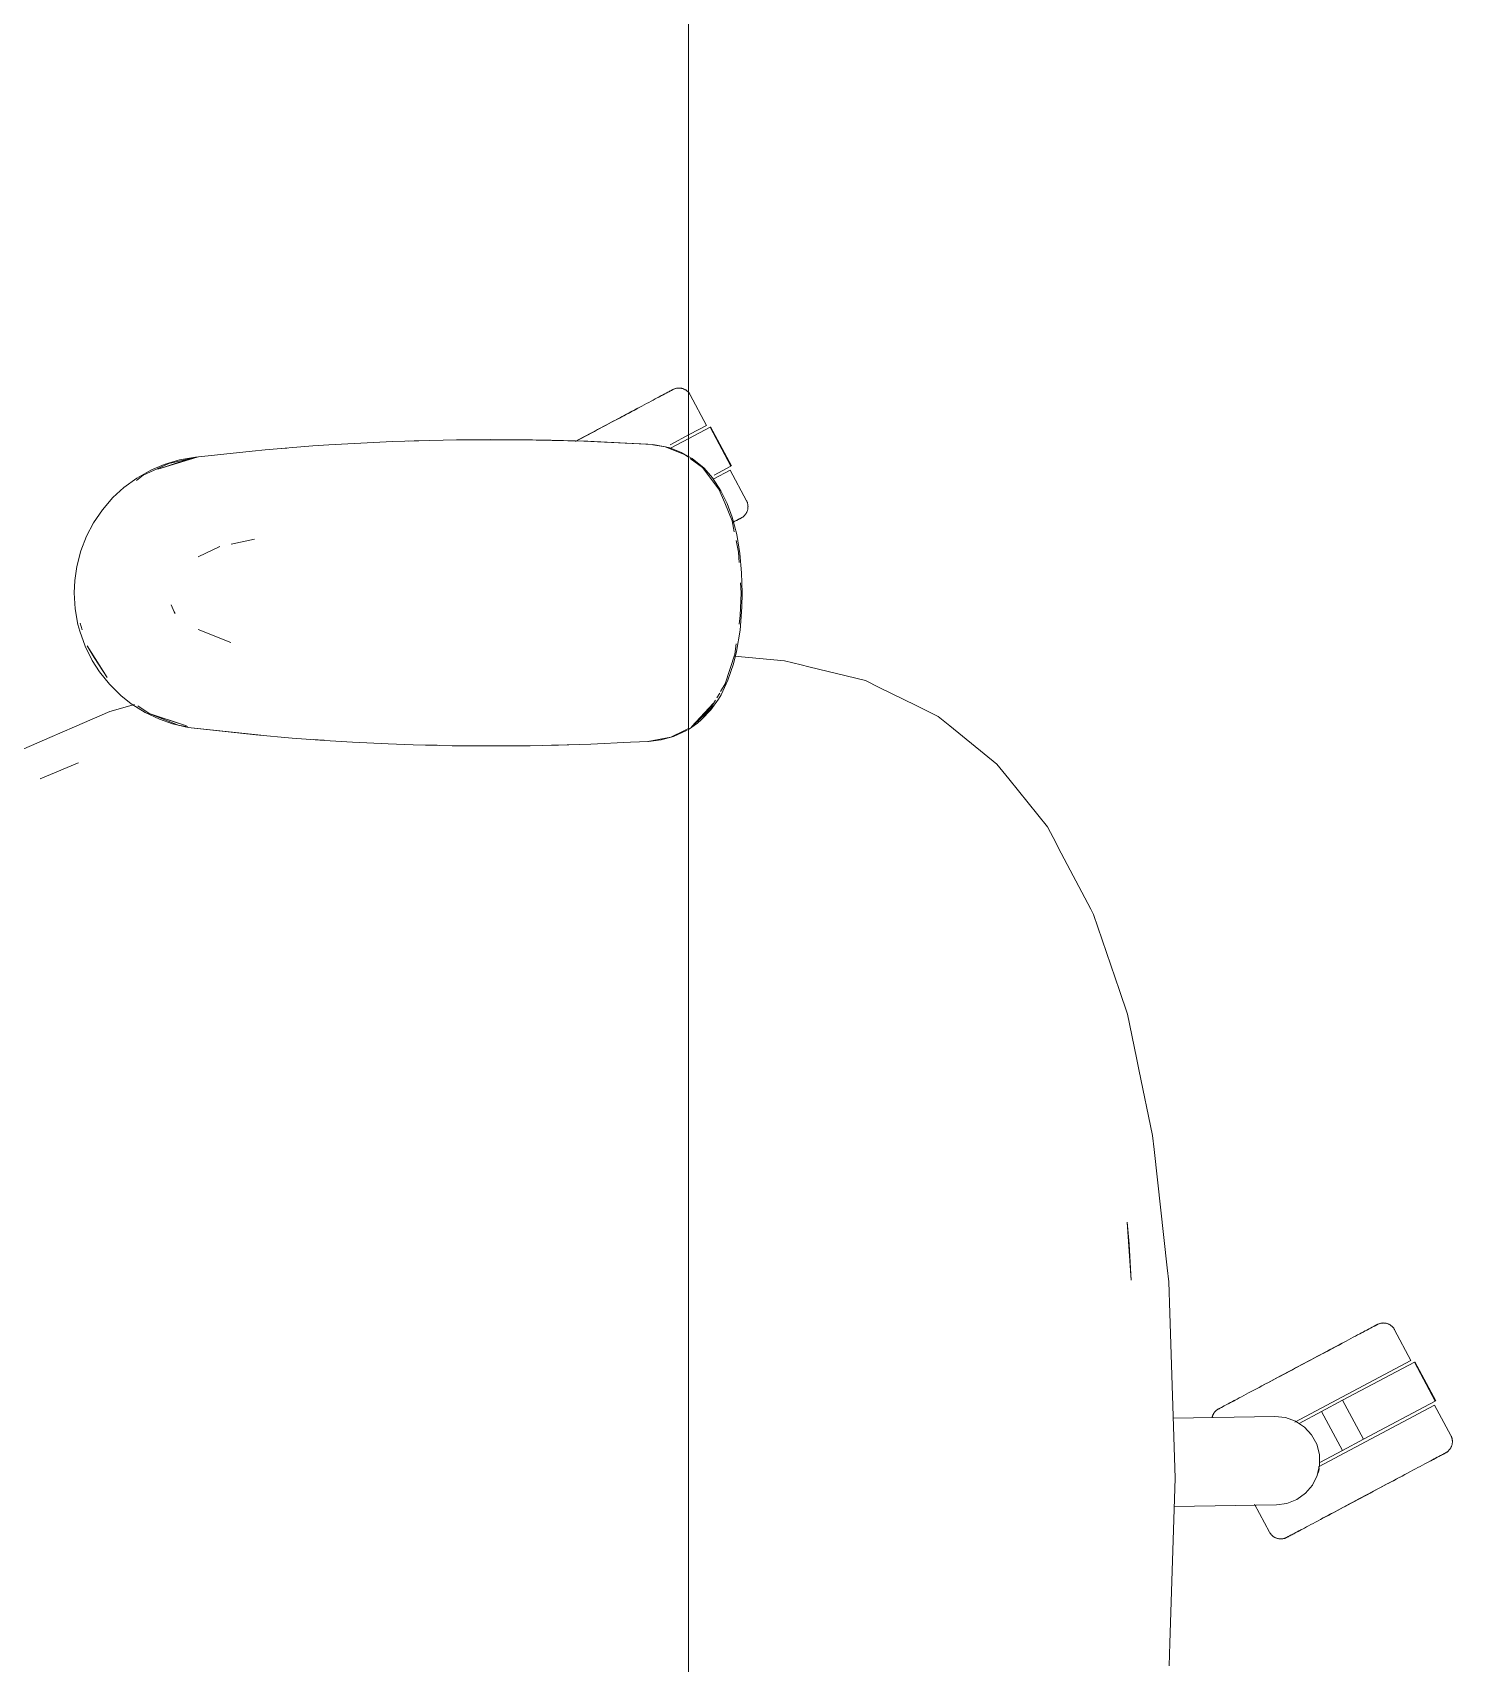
# Model space of a CAD drawing. Header units: millimetres. Extents: x 155927 to 326028, y -36033 to 97293.
# Drawn here: x 217319 to 217768, y 18809 to 19325 of the extents above; entities that cross this region are included whole.
import ezdxf

# ---------------------------------------------------------------- set-up
doc = ezdxf.new("R2010")
doc.units = ezdxf.units.MM
doc.header["$MEASUREMENT"] = 0
doc.layers.add('G-IMPT', color=8, linetype='CONTINUOUS', lineweight=9)
doc.layers.add('I-FURN', color=8, linetype='CONTINUOUS', lineweight=9)

msp = doc.modelspace()

# ---------------------------------------------------------------- linework, layer by layer
at = {"layer": 'G-IMPT'}
for p, q in [((217412.76, 19194.19), (217426.9, 19195)), ((217432.92, 19195.26), (217426.9, 19195)), ((217432.92, 19195.26), (217444.68, 19195.64)), ((217437.81, 19195.4), (217439.74, 19195.51)), ((217439.74, 19195.51), (217441.24, 19195.52)), ((217453.1, 19195.81), (217444.68, 19195.64)), ((217453.1, 19195.81), (217463.89, 19195.9)), ((217453.1, 19195.81), (217473.28, 19195.85)), ((217453.1, 19195.81), (217483.12, 19195.69)), ((217483.12, 19195.69), (217463.89, 19195.9)), ((217473.28, 19195.85), (217483.12, 19195.69)), ((217473.28, 19195.85), (217494.68, 19195.35)), ((217473.28, 19195.85), (217493.47, 19195.39)), ((217473.28, 19195.82), (217475.32, 19195.83)), ((217475.32, 19195.83), (217477.23, 19195.76)), ((217483.12, 19195.69), (217494.68, 19195.35)), ((217494.68, 19195.35), (217493.47, 19195.39)), ((217493.47, 19195.39), (217515.25, 19194.3)), ((217493.47, 19195.39), (217513.65, 19194.42)), ((217494.68, 19195.35), (217515.25, 19194.3)), ((217515.25, 19194.3), (217513.65, 19194.42)), ((217515.25, 19194.3), (217516.9, 19194.05)), ((217371.07, 19190.37), (217358.61, 19186.54)), ((217358.61, 19186.54), (217367.75, 19189.45)), ((217360.65, 19188.01), (217365.51, 19189.47)), ((217362.1, 19188.32), (217370.5, 19190.24)), ((217370.56, 19190.37), (217365.51, 19189.47)), ((217371.07, 19190.37), (217367.75, 19189.45)), ((217388.48, 19192.27), (217370.56, 19190.37)), ((217392.61, 19192.62), (217388.48, 19192.27)), ((217407.67, 19193.87), (217392.61, 19192.62)), ((217399.49, 19193.21), (217397.81, 19193.05)), ((217407.67, 19193.87), (217412.76, 19194.19)), ((217519.12, 19193.59), (217515.27, 19194.17)), ((217519.3, 19193.61), (217516.9, 19194.05)), ((217519.12, 19193.59), (217525.31, 19191.18)), ((217519.3, 19193.61), (217520.64, 19193.24)), ((217524.28, 19191.84), (217520.64, 19193.24)), ((217524.28, 19191.84), (217526.52, 19190.57)), ((217525.31, 19191.18), (217526.52, 19190.28)), ((217526.52, 19190.57), (217527.72, 19189.89)), ((217527.07, 19189.88), (217530.94, 19187.01)), ((217527.72, 19189.89), (217531.46, 19186.81)), ((217351.93, 19182.99), (217354.04, 19184.59)), ((217356.41, 19186.2), (217351.97, 19183.68)), ((217362.1, 19188.32), (217354.04, 19184.59)), ((217356.41, 19186.2), (217360.65, 19188.01)), ((217530.94, 19187.01), (217536.15, 19180.22)), ((217534.12, 19183.77), (217531.46, 19186.81)), ((217347.89, 19180.69), (217344.45, 19177.52)), ((217347.89, 19180.69), (217351.97, 19183.68)), ((217536.78, 19179.72), (217534.12, 19183.77)), ((217536.15, 19180.22), (217537.99, 19175.83)), ((217536.78, 19179.72), (217538.76, 19175.65)), ((217338.3, 19169.52), (217341.13, 19173.69)), ((217341.13, 19173.69), (217344.45, 19177.52)), ((217540.32, 19170.2), (217537.99, 19175.83)), ((217540.35, 19171.32), (217538.76, 19175.65)), ((217338.3, 19169.52), (217336.11, 19165.36)), ((217540.32, 19170.2), (217541.03, 19166.74)), ((217540.35, 19171.32), (217541.78, 19165.84)), ((217336.11, 19165.36), (217334.27, 19160.64)), ((217389.27, 19164.4), (217381.84, 19162.83)), ((217541.59, 19163.99), (217542.36, 19160.24)), ((217542.78, 19159.9), (217541.78, 19165.84)), ((217333.01, 19155.78), (217334.27, 19160.64)), ((217371.44, 19158.79), (217378.22, 19162.06)), ((217377.94, 19161.98), (217378.22, 19162.06)), ((217542.36, 19160.24), (217542.56, 19157.04)), ((217542.78, 19159.9), (217543.34, 19153.75)), ((217333.01, 19155.78), (217332.36, 19151.26)), ((217543.52, 19147.42), (217543.34, 19153.75)), ((217332.19, 19147.42), (217332.36, 19151.26)), ((217542.96, 19150.52), (217543.15, 19147.42)), ((217332.19, 19147.42), (217332.49, 19142.38)), ((217362.81, 19143.59), (217363.82, 19141.37)), ((217543.43, 19142.91), (217542.86, 19135.59)), ((217542.92, 19140.25), (217543.15, 19147.42)), ((217543.43, 19142.91), (217543.52, 19147.42)), ((217332.49, 19142.38), (217333.37, 19137.43)), ((217334.73, 19135.74), (217334.11, 19137.76)), ((217363.82, 19141.37), (217364.12, 19140.92)), ((217542.92, 19140.25), (217542.52, 19137.47)), ((217333.37, 19137.43), (217333.93, 19135.3)), ((217335.64, 19130.53), (217333.93, 19135.3)), ((217381.77, 19131.7), (217371.35, 19135.84)), ((217541.74, 19128.83), (217542.86, 19135.59)), ((217335.64, 19130.53), (217337.88, 19126.02)), ((217336.29, 19130.62), (217338.45, 19126.94)), ((217336.29, 19130.62), (217342.61, 19120.67)), ((217541.19, 19127.99), (217538.16, 19118.6)), ((217540.76, 19124.91), (217541.74, 19128.83)), ((217541.06, 19127.37), (217556.94, 19125.93)), ((217541.65, 19131.28), (217541.19, 19127.99)), ((217337.88, 19126.02), (217340.15, 19122.47)), ((217338.45, 19126.94), (217342.61, 19120.67)), ((217343.34, 19118.49), (217340.15, 19122.47)), ((217540.76, 19124.91), (217539.02, 19119.82)), ((217556.94, 19125.93), (217562.23, 19124.63)), ((217564.6, 19124.05), (217562.23, 19124.63)), ((217582.54, 19119.64), (217564.6, 19124.05)), ((217343.34, 19118.49), (217346.94, 19114.94)), ((217538.16, 19118.6), (217536.69, 19116.15)), ((217539.02, 19119.82), (217536.82, 19115.18)), ((217586.9, 19117.5), (217582.54, 19119.64)), ((217586.9, 19117.5), (217598.37, 19111.85)), ((217343.42, 19109.88), (217351.24, 19112.13)), ((217346.94, 19114.94), (217350.25, 19112.32)), ((217354.58, 19109.59), (217350.25, 19112.32)), ((217534.39, 19112.38), (217527.49, 19104.99)), ((217535.08, 19113.45), (217533.2, 19110.3)), ((217533.57, 19110.35), (217536.01, 19113.81)), ((217534.39, 19112.38), (217533.57, 19111.44)), ((217536.41, 19115.68), (217535.55, 19114.24)), ((217536.82, 19115.18), (217536.01, 19113.81)), ((217605.54, 19108.32), (217598.37, 19111.85)), ((217343.42, 19109.88), (217332.29, 19105.02)), ((217355.9, 19109.2), (217352.32, 19111.62)), ((217354.58, 19109.59), (217359.16, 19107.4)), ((217365.12, 19105.59), (217355.9, 19109.2)), ((217355.9, 19109.2), (217358.61, 19108.3)), ((217355.9, 19109.2), (217367.75, 19105.38)), ((217358.61, 19108.3), (217367.75, 19105.38)), ((217359.16, 19107.4), (217363.29, 19105.95)), ((217533.2, 19110.3), (217527.49, 19104.99)), ((217527.49, 19104.99), (217529.9, 19107.23)), ((217530.7, 19107.31), (217529.38, 19106.17)), ((217533.26, 19111.08), (217529.9, 19107.23)), ((217530.7, 19107.31), (217533.57, 19110.35)), ((217609.19, 19105.35), (217605.54, 19108.32)), ((217324.46, 19101.6), (217316.29, 19098.03)), ((217332.29, 19105.02), (217324.46, 19101.6)), ((217368.25, 19104.8), (217363.29, 19105.95)), ((217368.18, 19105.01), (217365.12, 19105.59)), ((217368.25, 19104.8), (217391.21, 19102.34)), ((217368.25, 19104.8), (217371.07, 19104.46)), ((217368.25, 19104.8), (217389.69, 19102.45)), ((217391.21, 19102.34), (217371.07, 19104.46)), ((217389.69, 19102.45), (217401.09, 19101.46)), ((217411.37, 19100.73), (217401.09, 19101.46)), ((217520.99, 19101.79), (217513.65, 19100.42)), ((217517.88, 19100.92), (217521.83, 19101.98)), ((217525.25, 19103.89), (217520.99, 19101.79)), ((217526.16, 19103.97), (217521.83, 19101.98)), ((217525.25, 19103.89), (217526.52, 19104.52)), ((217526.52, 19104.22), (217529.38, 19106.17)), ((217609.19, 19105.35), (217624.14, 19093.18)), ((217409.33, 19100.87), (217407.91, 19101)), ((217409.33, 19100.87), (217411.23, 19100.78)), ((217411.37, 19100.73), (217420.24, 19100.17)), ((217431.55, 19099.63), (217420.24, 19100.17)), ((217431.55, 19099.63), (217439.43, 19099.34)), ((217451.74, 19099.04), (217439.43, 19099.34)), ((217443.3, 19099.26), (217444.96, 19099.18)), ((217444.96, 19099.18), (217447.04, 19099.18)), ((217451.74, 19099.04), (217457.21, 19098.97)), ((217471.92, 19098.96), (217457.21, 19098.97)), ((217476.43, 19099.02), (217471.92, 19098.96)), ((217476.43, 19099.02), (217492.1, 19099.39)), ((217483.16, 19099.19), (217485.38, 19099.19)), ((217488.7, 19099.34), (217485.38, 19099.19)), ((217492.1, 19099.39), (217495.65, 19099.52)), ((217508.21, 19100.13), (217495.65, 19099.52)), ((217508.21, 19100.13), (217513.87, 19100.42)), ((217513.87, 19100.42), (217517.88, 19100.92)), ((217321.4, 19088.57), (217333.25, 19093.49)), ((217333.52, 19093.6), (217333.25, 19093.49)), ((217624.14, 19093.18), (217627.9, 19088.52)), ((217640.1, 19073.38), (217627.9, 19088.52)), ((217640.1, 19073.38), (217642.81, 19068.25)), ((217643.54, 19066.88), (217642.81, 19068.25)), ((217643.54, 19066.88), (217653.84, 19047.37)), ((217653.84, 19047.37), (217654.71, 19045.71)), ((217662.86, 19021.62), (217654.71, 19045.71)), ((217662.86, 19021.62), (217665.38, 19014.18)), ((217668.25, 19000.36), (217665.38, 19014.18)), ((217669.01, 18996.68), (217668.25, 19000.36)), ((217669.01, 18996.68), (217673.36, 18975.74)), ((217673.36, 18975.74), (217673.85, 18971.32)), ((217677.98, 18933.87), (217673.85, 18971.32)), ((217665.33, 18948.32), (217665.94, 18941.37)), ((217666.58, 18930.04), (217665.33, 18948.32)), ((217666.58, 18930.04), (217665.94, 18941.37)), ((217677.98, 18933.87), (217678.46, 18929.5)), ((217678.78, 18919.56), (217678.46, 18929.5)), ((217678.78, 18919.56), (217680.49, 18867.38)), ((217680.49, 18867.38), (217678.87, 18815.21)), ((217678.87, 18815.21), (217678.65, 18807.96))]:
    msp.add_line(p, q, dxfattribs=at)
at = {"layer": 'I-FURN'}
for p, q in [((217526.52, 19509.61), (217526.52, 18109.61)), ((217526.52, 18109.61), (217526.52, 19509.61)), ((217517.5, 19209.52), (217518.04, 19209.8)), ((217518.31, 19209.95), (217517.79, 19209.67)), ((217518.04, 19209.8), (217518.54, 19210.07)), ((217518.79, 19210.2), (217518.31, 19209.95)), ((217518.54, 19210.07), (217519, 19210.31)), ((217519.24, 19210.44), (217518.79, 19210.2)), ((217519, 19210.31), (217519.43, 19210.54)), ((217519.65, 19210.66), (217519.24, 19210.44)), ((217519.43, 19210.54), (217519.82, 19210.75)), ((217520.02, 19210.86), (217519.65, 19210.66)), ((217519.82, 19210.75), (217520.18, 19210.94)), ((217520.36, 19211.03), (217520.02, 19210.86)), ((217520.18, 19210.94), (217520.5, 19211.11)), ((217520.65, 19211.19), (217520.36, 19211.03)), ((217520.5, 19211.11), (217520.78, 19211.26)), ((217520.91, 19211.33), (217520.65, 19211.19)), ((217520.78, 19211.26), (217521.02, 19211.39)), ((217521.13, 19211.45), (217520.91, 19211.33)), ((217521.02, 19211.39), (217521.22, 19211.49)), ((217521.31, 19211.54), (217521.13, 19211.45)), ((217521.22, 19211.49), (217521.38, 19211.58)), ((217521.45, 19211.62), (217521.31, 19211.54)), ((217521.38, 19211.58), (217521.5, 19211.64)), ((217521.55, 19211.67), (217521.45, 19211.62)), ((217521.5, 19211.64), (217521.59, 19211.69)), ((217521.61, 19211.7), (217521.55, 19211.67)), ((217521.59, 19211.69), (217521.63, 19211.71)), ((217521.63, 19211.71), (217521.61, 19211.7)), ((217521.63, 19211.71), (217521.78, 19211.79)), ((217521.63, 19211.71), (217521.63, 19211.71)), ((217521.78, 19211.79), (217521.92, 19211.85)), ((217521.92, 19211.85), (217522.07, 19211.91)), ((217522.07, 19211.91), (217522.22, 19211.97)), ((217522.22, 19211.97), (217522.38, 19212.02)), ((217522.38, 19212.02), (217522.53, 19212.06)), ((217522.53, 19212.06), (217522.69, 19212.1)), ((217522.69, 19212.1), (217522.85, 19212.13)), ((217522.85, 19212.13), (217523.01, 19212.15)), ((217523.01, 19212.15), (217523.17, 19212.17)), ((217523.17, 19212.17), (217523.33, 19212.18)), ((217523.33, 19212.18), (217523.49, 19212.18)), ((217523.49, 19212.18), (217523.65, 19212.18)), ((217523.65, 19212.18), (217523.81, 19212.17)), ((217523.81, 19212.17), (217523.97, 19212.16)), ((217523.97, 19212.16), (217524.13, 19212.14)), ((217524.13, 19212.14), (217524.29, 19212.11)), ((217524.29, 19212.11), (217524.45, 19212.08)), ((217524.45, 19212.08), (217524.61, 19212.04)), ((217524.61, 19212.04), (217524.76, 19211.99)), ((217524.76, 19211.99), (217524.91, 19211.94)), ((217524.91, 19211.94), (217525.06, 19211.88)), ((217525.06, 19211.88), (217525.21, 19211.82)), ((217525.21, 19211.82), (217525.35, 19211.75)), ((217525.35, 19211.75), (217525.5, 19211.67)), ((217525.5, 19211.67), (217525.64, 19211.59)), ((217525.64, 19211.59), (217525.77, 19211.5)), ((217525.77, 19211.5), (217525.9, 19211.41)), ((217525.9, 19211.41), (217526.03, 19211.31)), ((217526.03, 19211.31), (217526.16, 19211.21)), ((217526.16, 19211.21), (217526.28, 19211.1)), ((217526.28, 19211.1), (217526.39, 19210.99)), ((217526.39, 19210.99), (217526.5, 19210.87)), ((217526.5, 19210.87), (217526.61, 19210.75)), ((217526.61, 19210.75), (217526.71, 19210.62)), ((217526.71, 19210.62), (217526.81, 19210.49)), ((217526.81, 19210.49), (217526.9, 19210.36)), ((217526.9, 19210.36), (217526.98, 19210.22)), ((217526.98, 19210.22), (217527.06, 19210.08)), ((217527.06, 19210.08), (217527.08, 19210.05)), ((217532.23, 19200.36), (217527.08, 19210.05)), ((217508.34, 19204.65), (217507.45, 19204.17)), ((217507.86, 19204.39), (217508.75, 19204.86)), ((217509.22, 19205.11), (217508.34, 19204.65)), ((217508.75, 19204.86), (217509.62, 19205.32)), ((217510.08, 19205.57), (217509.22, 19205.11)), ((217509.62, 19205.32), (217510.46, 19205.77)), ((217510.91, 19206.01), (217510.08, 19205.57)), ((217511.72, 19206.44), (217510.91, 19206.01)), ((217512.51, 19206.86), (217511.72, 19206.44)), ((217513.27, 19207.27), (217512.51, 19206.86)), ((217514.01, 19207.66), (217513.27, 19207.27)), ((217514.72, 19208.04), (217514.01, 19207.66)), ((217515.39, 19208.4), (217514.72, 19208.04)), ((217516.04, 19208.74), (217515.39, 19208.4)), ((217516.66, 19209.07), (217516.04, 19208.74)), ((217517.24, 19209.38), (217516.66, 19209.07)), ((217516.93, 19209.21), (217517.5, 19209.52)), ((217517.79, 19209.67), (217517.24, 19209.38)), ((217498.77, 19199.56), (217497.77, 19199.03)), ((217498.23, 19199.27), (217499.24, 19199.8)), ((217499.77, 19200.09), (217498.77, 19199.56)), ((217499.24, 19199.8), (217500.23, 19200.33)), ((217500.77, 19200.62), (217499.77, 19200.09)), ((217500.23, 19200.33), (217501.22, 19200.86)), ((217501.76, 19201.14), (217500.77, 19200.62)), ((217501.22, 19200.86), (217502.21, 19201.38)), ((217502.73, 19201.66), (217501.76, 19201.14)), ((217502.21, 19201.38), (217503.18, 19201.9)), ((217503.7, 19202.18), (217502.73, 19201.66)), ((217503.18, 19201.9), (217504.14, 19202.41)), ((217504.66, 19202.69), (217503.7, 19202.18)), ((217504.14, 19202.41), (217505.1, 19202.92)), ((217505.6, 19203.19), (217504.66, 19202.69)), ((217505.1, 19202.92), (217506.03, 19203.42)), ((217506.53, 19203.68), (217505.6, 19203.19)), ((217506.03, 19203.42), (217506.96, 19203.91)), ((217507.45, 19204.17), (217506.53, 19203.68)), ((217506.96, 19203.91), (217507.86, 19204.39)), ((217526.66, 19196.27), (217533.36, 19199.83)), ((217532.23, 19200.36), (217526.95, 19197.55)), ((217533.36, 19199.83), (217539.93, 19187.46)), ((217540.1, 19187.56), (217533.53, 19199.92)), ((217491.77, 19195.83), (217490.78, 19195.31)), ((217491.24, 19195.55), (217492.22, 19196.08)), ((217492.76, 19196.36), (217491.77, 19195.83)), ((217492.22, 19196.08), (217493.22, 19196.6)), ((217493.76, 19196.89), (217492.76, 19196.36)), ((217493.22, 19196.6), (217494.22, 19197.14)), ((217494.76, 19197.42), (217493.76, 19196.89)), ((217494.22, 19197.14), (217495.22, 19197.67)), ((217495.76, 19197.96), (217494.76, 19197.42)), ((217495.22, 19197.67), (217496.22, 19198.2)), ((217496.77, 19198.49), (217495.76, 19197.96)), ((217496.22, 19198.2), (217497.23, 19198.74)), ((217497.77, 19199.03), (217496.77, 19198.49)), ((217497.23, 19198.74), (217498.23, 19199.27)), ((217526.95, 19197.55), (217520.7, 19194.23)), ((217520.85, 19193.18), (217526.66, 19196.27)), ((217539.75, 19186.23), (217534.55, 19183.47)), ((217539.93, 19187.46), (217534.64, 19184.65)), ((217544.89, 19176.55), (217539.75, 19186.23)), ((217544.89, 19176.55), (217544.97, 19176.4)), ((217544.97, 19176.4), (217545.03, 19176.26)), ((217545.03, 19176.26), (217545.1, 19176.11)), ((217545.1, 19176.11), (217545.15, 19175.96)), ((217545.15, 19175.96), (217545.2, 19175.8)), ((217545.2, 19175.8), (217545.24, 19175.65)), ((217545.26, 19173.73), (217545.22, 19173.58)), ((217545.24, 19175.65), (217545.28, 19175.49)), ((217545.29, 19173.89), (217545.26, 19173.73)), ((217545.28, 19175.49), (217545.31, 19175.33)), ((217545.32, 19174.05), (217545.29, 19173.89)), ((217545.31, 19175.33), (217545.33, 19175.17)), ((217545.34, 19174.21), (217545.32, 19174.05)), ((217545.33, 19175.17), (217545.35, 19175.01)), ((217545.36, 19174.37), (217545.34, 19174.21)), ((217545.35, 19175.01), (217545.36, 19174.85)), ((217545.36, 19174.85), (217545.37, 19174.69)), ((217545.37, 19174.69), (217545.36, 19174.53)), ((217545.36, 19174.53), (217545.36, 19174.37)), ((217540.6, 19169.7), (217541.03, 19169.93)), ((217541.24, 19170.04), (217540.83, 19169.82)), ((217541.03, 19169.93), (217541.42, 19170.14)), ((217541.62, 19170.24), (217541.24, 19170.04)), ((217541.42, 19170.14), (217541.78, 19170.33)), ((217541.95, 19170.42), (217541.62, 19170.24)), ((217541.78, 19170.33), (217542.09, 19170.49)), ((217542.25, 19170.58), (217541.95, 19170.42)), ((217542.09, 19170.49), (217542.37, 19170.64)), ((217542.51, 19170.71), (217542.25, 19170.58)), ((217542.37, 19170.64), (217542.61, 19170.77)), ((217542.73, 19170.83), (217542.51, 19170.71)), ((217542.61, 19170.77), (217542.82, 19170.88)), ((217542.91, 19170.93), (217542.73, 19170.83)), ((217542.82, 19170.88), (217542.98, 19170.96)), ((217543.05, 19171), (217542.91, 19170.93)), ((217542.98, 19170.96), (217543.1, 19171.03)), ((217543.15, 19171.05), (217543.05, 19171)), ((217543.1, 19171.03), (217543.18, 19171.07)), ((217543.21, 19171.09), (217543.15, 19171.05)), ((217543.18, 19171.07), (217543.22, 19171.09)), ((217543.23, 19171.1), (217543.21, 19171.09)), ((217543.22, 19171.09), (217543.23, 19171.1)), ((217543.27, 19171.12), (217543.23, 19171.1)), ((217543.41, 19171.2), (217543.27, 19171.12)), ((217543.54, 19171.28), (217543.41, 19171.2)), ((217543.68, 19171.37), (217543.54, 19171.28)), ((217543.81, 19171.47), (217543.68, 19171.37)), ((217543.93, 19171.57), (217543.81, 19171.47)), ((217544.05, 19171.68), (217543.93, 19171.57)), ((217544.17, 19171.79), (217544.05, 19171.68)), ((217544.28, 19171.9), (217544.17, 19171.79)), ((217544.39, 19172.02), (217544.28, 19171.9)), ((217544.49, 19172.15), (217544.39, 19172.02)), ((217544.59, 19172.28), (217544.49, 19172.15)), ((217544.68, 19172.41), (217544.59, 19172.28)), ((217544.77, 19172.54), (217544.68, 19172.41)), ((217544.85, 19172.68), (217544.77, 19172.54)), ((217544.93, 19172.83), (217544.85, 19172.68)), ((217545, 19172.97), (217544.93, 19172.83)), ((217545.06, 19173.12), (217545, 19172.97)), ((217545.12, 19173.27), (217545.06, 19173.12)), ((217545.17, 19173.42), (217545.12, 19173.27)), ((217545.22, 19173.58), (217545.17, 19173.42)), ((217743.87, 18915.65), (217744.07, 18915.75)), ((217744.17, 18915.8), (217743.99, 18915.71)), ((217744.07, 18915.75), (217744.24, 18915.84)), ((217744.31, 18915.88), (217744.17, 18915.8)), ((217744.24, 18915.84), (217744.36, 18915.91)), ((217744.41, 18915.93), (217744.31, 18915.88)), ((217744.36, 18915.91), (217744.44, 18915.95)), ((217744.47, 18915.96), (217744.41, 18915.93)), ((217744.44, 18915.95), (217744.48, 18915.97)), ((217744.49, 18915.97), (217744.47, 18915.96)), ((217744.48, 18915.97), (217744.49, 18915.97)), ((217744.49, 18915.97), (217744.63, 18916.05)), ((217744.63, 18916.05), (217744.78, 18916.11)), ((217744.78, 18916.11), (217744.93, 18916.18)), ((217744.93, 18916.18), (217745.08, 18916.23)), ((217745.08, 18916.23), (217745.23, 18916.28)), ((217745.23, 18916.28), (217745.39, 18916.32)), ((217745.39, 18916.32), (217745.54, 18916.36)), ((217745.54, 18916.36), (217745.7, 18916.39)), ((217745.7, 18916.39), (217745.86, 18916.41)), ((217745.86, 18916.41), (217746.02, 18916.43)), ((217746.02, 18916.43), (217746.18, 18916.44)), ((217746.18, 18916.44), (217746.34, 18916.45)), ((217746.34, 18916.45), (217746.51, 18916.44)), ((217746.51, 18916.44), (217746.67, 18916.44)), ((217746.67, 18916.44), (217746.83, 18916.42)), ((217746.83, 18916.42), (217746.99, 18916.4)), ((217746.99, 18916.4), (217747.15, 18916.37)), ((217747.15, 18916.37), (217747.3, 18916.34)), ((217747.3, 18916.34), (217747.46, 18916.3)), ((217747.46, 18916.3), (217747.61, 18916.25)), ((217747.61, 18916.25), (217747.77, 18916.2)), ((217747.77, 18916.2), (217747.92, 18916.14)), ((217747.92, 18916.14), (217748.06, 18916.08)), ((217748.06, 18916.08), (217748.21, 18916.01)), ((217748.21, 18916.01), (217748.35, 18915.93)), ((217748.35, 18915.93), (217748.49, 18915.85)), ((217748.49, 18915.85), (217748.63, 18915.76)), ((217748.63, 18915.76), (217748.76, 18915.67)), ((217734.58, 18910.71), (217733.77, 18910.27)), ((217735.37, 18911.12), (217734.58, 18910.71)), ((217736.13, 18911.53), (217735.37, 18911.12)), ((217736.86, 18911.92), (217736.13, 18911.53)), ((217737.57, 18912.3), (217736.86, 18911.92)), ((217738.25, 18912.66), (217737.57, 18912.3)), ((217738.9, 18913), (217738.25, 18912.66)), ((217739.51, 18913.33), (217738.9, 18913)), ((217740.1, 18913.64), (217739.51, 18913.33)), ((217739.79, 18913.47), (217740.35, 18913.78)), ((217740.65, 18913.93), (217740.1, 18913.64)), ((217740.35, 18913.78), (217740.89, 18914.06)), ((217741.17, 18914.21), (217740.65, 18913.93)), ((217740.89, 18914.06), (217741.39, 18914.33)), ((217741.65, 18914.46), (217741.17, 18914.21)), ((217741.39, 18914.33), (217741.86, 18914.58)), ((217742.09, 18914.7), (217741.65, 18914.46)), ((217741.86, 18914.58), (217742.29, 18914.8)), ((217742.5, 18914.92), (217742.09, 18914.7)), ((217742.29, 18914.8), (217742.68, 18915.01)), ((217742.88, 18915.12), (217742.5, 18914.92)), ((217742.68, 18915.01), (217743.04, 18915.2)), ((217743.21, 18915.3), (217742.88, 18915.12)), ((217743.04, 18915.2), (217743.35, 18915.37)), ((217743.51, 18915.45), (217743.21, 18915.3)), ((217743.35, 18915.37), (217743.63, 18915.52)), ((217743.77, 18915.59), (217743.51, 18915.45)), ((217743.63, 18915.52), (217743.87, 18915.65)), ((217743.99, 18915.71), (217743.77, 18915.59)), ((217748.76, 18915.67), (217748.89, 18915.57)), ((217748.89, 18915.57), (217749.01, 18915.47)), ((217749.01, 18915.47), (217749.13, 18915.36)), ((217749.13, 18915.36), (217749.25, 18915.25)), ((217749.25, 18915.25), (217749.36, 18915.13)), ((217749.36, 18915.13), (217749.46, 18915.01)), ((217749.46, 18915.01), (217749.57, 18914.89)), ((217749.57, 18914.89), (217749.66, 18914.76)), ((217749.66, 18914.76), (217749.75, 18914.62)), ((217749.75, 18914.62), (217749.84, 18914.49)), ((217749.84, 18914.49), (217749.92, 18914.35)), ((217749.92, 18914.35), (217749.94, 18914.31)), ((217755.09, 18904.62), (217749.94, 18914.31)), ((217724.61, 18905.41), (217723.62, 18904.88)), ((217724.08, 18905.12), (217725.06, 18905.65)), ((217725.59, 18905.93), (217724.61, 18905.41)), ((217725.06, 18905.65), (217726.04, 18906.16)), ((217726.56, 18906.44), (217725.59, 18905.93)), ((217726.04, 18906.16), (217727, 18906.68)), ((217727.52, 18906.95), (217726.56, 18906.44)), ((217727, 18906.68), (217727.95, 18907.18)), ((217728.46, 18907.45), (217727.52, 18906.95)), ((217727.95, 18907.18), (217728.89, 18907.68)), ((217729.39, 18907.95), (217728.46, 18907.45)), ((217728.89, 18907.68), (217729.81, 18908.17)), ((217730.3, 18908.43), (217729.39, 18907.95)), ((217729.81, 18908.17), (217730.72, 18908.65)), ((217731.2, 18908.91), (217730.3, 18908.43)), ((217730.72, 18908.65), (217731.6, 18909.12)), ((217732.08, 18909.37), (217731.2, 18908.91)), ((217731.6, 18909.12), (217732.47, 18909.59)), ((217732.93, 18909.83), (217732.08, 18909.37)), ((217732.47, 18909.59), (217733.32, 18910.04)), ((217733.77, 18910.27), (217732.93, 18909.83)), ((217714.09, 18899.81), (217715.08, 18900.34)), ((217715.61, 18900.62), (217714.62, 18900.1)), ((217715.08, 18900.34), (217716.07, 18900.87)), ((217716.61, 18901.15), (217715.61, 18900.62)), ((217716.07, 18900.87), (217717.07, 18901.4)), ((217717.61, 18901.68), (217716.61, 18901.15)), ((217717.07, 18901.4), (217718.07, 18901.93)), ((217718.62, 18902.22), (217717.61, 18901.68)), ((217718.07, 18901.93), (217719.08, 18902.46)), ((217755.09, 18904.62), (217718.34, 18885.08)), ((217719.62, 18902.75), (217718.62, 18902.22)), ((217719.08, 18902.46), (217720.08, 18903)), ((217720.63, 18903.29), (217719.62, 18902.75)), ((217720.08, 18903), (217721.09, 18903.53)), ((217721.63, 18903.82), (217720.63, 18903.29)), ((217721.09, 18903.53), (217722.09, 18904.07)), ((217722.63, 18904.35), (217721.63, 18903.82)), ((217722.09, 18904.07), (217723.09, 18904.6)), ((217723.62, 18904.88), (217722.63, 18904.35)), ((217723.09, 18904.6), (217724.08, 18905.12)), ((217733.5, 18892.01), (217756.21, 18904.09)), ((217756.21, 18904.09), (217762.78, 18891.73)), ((217762.96, 18891.82), (217756.38, 18904.18)), ((217705.38, 18895.18), (217704.56, 18894.74)), ((217706.23, 18895.63), (217705.38, 18895.18)), ((217707.1, 18896.09), (217706.23, 18895.63)), ((217707.98, 18896.57), (217707.1, 18896.09)), ((217708.89, 18897.05), (217707.98, 18896.57)), ((217708.4, 18896.79), (217709.31, 18897.27)), ((217709.81, 18897.54), (217708.89, 18897.05)), ((217709.31, 18897.27), (217710.24, 18897.77)), ((217710.75, 18898.04), (217709.81, 18897.54)), ((217710.24, 18897.77), (217711.19, 18898.27)), ((217711.7, 18898.54), (217710.75, 18898.04)), ((217711.19, 18898.27), (217712.14, 18898.78)), ((217712.66, 18899.05), (217711.7, 18898.54)), ((217712.14, 18898.78), (217713.11, 18899.29)), ((217713.64, 18899.57), (217712.66, 18899.05)), ((217713.11, 18899.29), (217714.09, 18899.81)), ((217714.62, 18900.1), (217713.64, 18899.57)), ((217695.19, 18889.76), (217695.49, 18889.92)), ((217695.67, 18890.02), (217695.35, 18889.85)), ((217695.49, 18889.92), (217695.82, 18890.1)), ((217696.02, 18890.2), (217695.67, 18890.02)), ((217695.82, 18890.1), (217696.2, 18890.3)), ((217696.41, 18890.41), (217696.02, 18890.2)), ((217696.2, 18890.3), (217696.61, 18890.52)), ((217696.84, 18890.64), (217696.41, 18890.41)), ((217696.61, 18890.52), (217697.05, 18890.75)), ((217697.31, 18890.89), (217696.84, 18890.64)), ((217697.05, 18890.75), (217697.54, 18891.01)), ((217697.81, 18891.16), (217697.31, 18890.89)), ((217697.54, 18891.01), (217698.05, 18891.28)), ((217698.35, 18891.44), (217697.81, 18891.16)), ((217698.05, 18891.28), (217698.6, 18891.58)), ((217698.92, 18891.74), (217698.35, 18891.44)), ((217698.6, 18891.58), (217699.19, 18891.89)), ((217699.52, 18892.06), (217698.92, 18891.74)), ((217700.15, 18892.4), (217699.52, 18892.06)), ((217700.81, 18892.75), (217700.15, 18892.4)), ((217701.51, 18893.12), (217700.81, 18892.75)), ((217702.23, 18893.51), (217701.51, 18893.12)), ((217702.98, 18893.9), (217702.23, 18893.51)), ((217703.76, 18894.32), (217702.98, 18893.9)), ((217704.56, 18894.74), (217703.76, 18894.32)), ((217762.6, 18890.5), (217725.88, 18870.97)), ((217726.86, 18888.48), (217733.5, 18892.01)), ((217733.5, 18892.01), (217740.08, 18879.65)), ((217762.78, 18891.73), (217740.08, 18879.65)), ((217767.75, 18880.81), (217762.6, 18890.5)), ((217679.87, 18886.34), (217712.06, 18886.9)), ((217692.18, 18886.61), (217692.22, 18886.76)), ((217692.22, 18886.76), (217692.27, 18886.92)), ((217692.27, 18886.92), (217692.32, 18887.07)), ((217692.32, 18887.07), (217692.38, 18887.22)), ((217692.38, 18887.22), (217692.44, 18887.37)), ((217692.44, 18887.37), (217692.51, 18887.51)), ((217692.51, 18887.51), (217692.59, 18887.66)), ((217692.59, 18887.66), (217692.67, 18887.8)), ((217692.67, 18887.8), (217692.76, 18887.93)), ((217692.76, 18887.93), (217692.85, 18888.06)), ((217692.85, 18888.06), (217692.95, 18888.19)), ((217692.95, 18888.19), (217693.05, 18888.32)), ((217693.05, 18888.32), (217693.16, 18888.44)), ((217693.16, 18888.44), (217693.27, 18888.55)), ((217693.27, 18888.55), (217693.39, 18888.66)), ((217693.39, 18888.66), (217693.51, 18888.77)), ((217693.51, 18888.77), (217693.64, 18888.87)), ((217693.64, 18888.87), (217693.77, 18888.97)), ((217693.77, 18888.97), (217693.9, 18889.06)), ((217693.9, 18889.06), (217694.04, 18889.14)), ((217694.04, 18889.14), (217694.17, 18889.22)), ((217694.17, 18889.22), (217694.21, 18889.24)), ((217694.21, 18889.24), (217694.23, 18889.25)), ((217694.22, 18889.25), (217694.21, 18889.24)), ((217694.26, 18889.27), (217694.22, 18889.25)), ((217694.23, 18889.25), (217694.29, 18889.29)), ((217694.34, 18889.31), (217694.26, 18889.27)), ((217694.29, 18889.29), (217694.39, 18889.34)), ((217694.46, 18889.38), (217694.34, 18889.31)), ((217694.39, 18889.34), (217694.53, 18889.41)), ((217694.63, 18889.46), (217694.46, 18889.38)), ((217694.53, 18889.41), (217694.71, 18889.51)), ((217694.83, 18889.57), (217694.63, 18889.46)), ((217694.71, 18889.51), (217694.93, 18889.63)), ((217695.07, 18889.7), (217694.83, 18889.57)), ((217694.93, 18889.63), (217695.19, 18889.76)), ((217695.35, 18889.85), (217695.07, 18889.7)), ((217712.06, 18886.9), (217715.41, 18886.55)), ((217715.41, 18886.55), (217718.59, 18885.41)), ((217718.59, 18885.41), (217721.4, 18883.54)), ((217719.72, 18884.68), (217726.86, 18888.48)), ((217726.86, 18888.48), (217733.43, 18876.12)), ((217721.4, 18883.54), (217723.68, 18881.06)), ((217723.68, 18881.06), (217725.3, 18878.1)), ((217740.08, 18879.65), (217733.43, 18876.12)), ((217767.75, 18880.81), (217767.82, 18880.67)), ((217767.82, 18880.67), (217767.89, 18880.52)), ((217767.89, 18880.52), (217767.95, 18880.37)), ((217767.95, 18880.37), (217768.01, 18880.22)), ((217768.01, 18880.22), (217768.05, 18880.06)), ((217768.05, 18880.06), (217768.1, 18879.91)), ((217768.1, 18879.91), (217768.13, 18879.75)), ((217768.13, 18879.75), (217768.16, 18879.59)), ((217725.3, 18878.1), (217726.16, 18874.84)), ((217726.16, 18874.84), (217726.22, 18871.46)), ((217733.43, 18876.12), (217726.29, 18872.32)), ((217764.47, 18874.5), (217764.1, 18874.3)), ((217764.28, 18874.4), (217764.63, 18874.59)), ((217764.81, 18874.68), (217764.47, 18874.5)), ((217764.63, 18874.59), (217764.95, 18874.76)), ((217765.1, 18874.84), (217764.81, 18874.68)), ((217764.95, 18874.76), (217765.23, 18874.9)), ((217765.36, 18874.98), (217765.1, 18874.84)), ((217765.23, 18874.9), (217765.47, 18875.03)), ((217765.58, 18875.09), (217765.36, 18874.98)), ((217765.47, 18875.03), (217765.67, 18875.14)), ((217765.76, 18875.19), (217765.58, 18875.09)), ((217765.67, 18875.14), (217765.83, 18875.23)), ((217765.9, 18875.26), (217765.76, 18875.19)), ((217765.83, 18875.23), (217765.95, 18875.29)), ((217766, 18875.32), (217765.9, 18875.26)), ((217765.95, 18875.29), (217766.04, 18875.33)), ((217766.06, 18875.35), (217766, 18875.32)), ((217766.04, 18875.33), (217766.08, 18875.36)), ((217766.08, 18875.36), (217766.06, 18875.35)), ((217766.12, 18875.38), (217766.08, 18875.36)), ((217766.08, 18875.36), (217766.08, 18875.36)), ((217766.26, 18875.46), (217766.12, 18875.38)), ((217766.4, 18875.55), (217766.26, 18875.46)), ((217766.53, 18875.64), (217766.4, 18875.55)), ((217766.66, 18875.73), (217766.53, 18875.64)), ((217766.79, 18875.83), (217766.66, 18875.73)), ((217766.91, 18875.94), (217766.79, 18875.83)), ((217767.02, 18876.05), (217766.91, 18875.94)), ((217767.14, 18876.17), (217767.02, 18876.05)), ((217767.24, 18876.29), (217767.14, 18876.17)), ((217767.35, 18876.41), (217767.24, 18876.29)), ((217767.44, 18876.54), (217767.35, 18876.41)), ((217767.54, 18876.67), (217767.44, 18876.54)), ((217767.62, 18876.81), (217767.54, 18876.67)), ((217767.71, 18876.95), (217767.62, 18876.81)), ((217767.78, 18877.09), (217767.71, 18876.95)), ((217767.85, 18877.23), (217767.78, 18877.09)), ((217767.92, 18877.38), (217767.85, 18877.23)), ((217767.98, 18877.53), (217767.92, 18877.38)), ((217768.03, 18877.68), (217767.98, 18877.53)), ((217768.07, 18877.84), (217768.03, 18877.68)), ((217768.11, 18877.99), (217768.07, 18877.84)), ((217768.15, 18878.15), (217768.11, 18877.99)), ((217768.18, 18878.31), (217768.15, 18878.15)), ((217768.16, 18879.59), (217768.19, 18879.43)), ((217768.2, 18878.47), (217768.18, 18878.31)), ((217768.19, 18879.43), (217768.21, 18879.27)), ((217768.21, 18878.63), (217768.2, 18878.47)), ((217768.21, 18879.27), (217768.22, 18879.11)), ((217768.22, 18878.79), (217768.21, 18878.63)), ((217768.22, 18879.11), (217768.22, 18878.95)), ((217768.22, 18878.95), (217768.22, 18878.79)), ((217726.22, 18871.46), (217725.47, 18868.18)), ((217754.07, 18868.97), (217754.92, 18869.42)), ((217754.92, 18869.42), (217755.74, 18869.86)), ((217755.74, 18869.86), (217756.54, 18870.28)), ((217756.54, 18870.28), (217757.32, 18870.7)), ((217757.32, 18870.7), (217758.07, 18871.1)), ((217758.07, 18871.1), (217758.79, 18871.48)), ((217758.79, 18871.48), (217759.48, 18871.85)), ((217759.48, 18871.85), (217760.15, 18872.2)), ((217760.15, 18872.2), (217760.78, 18872.54)), ((217760.78, 18872.54), (217761.38, 18872.86)), ((217761.69, 18873.02), (217761.11, 18872.71)), ((217761.38, 18872.86), (217761.95, 18873.16)), ((217762.24, 18873.32), (217761.69, 18873.02)), ((217761.95, 18873.16), (217762.49, 18873.45)), ((217762.76, 18873.59), (217762.24, 18873.32)), ((217762.49, 18873.45), (217762.99, 18873.71)), ((217763.24, 18873.85), (217762.76, 18873.59)), ((217762.99, 18873.71), (217763.45, 18873.96)), ((217763.69, 18874.09), (217763.24, 18873.85)), ((217763.45, 18873.96), (217763.88, 18874.19)), ((217764.1, 18874.3), (217763.69, 18874.09)), ((217763.88, 18874.19), (217764.28, 18874.4)), ((217723.96, 18865.16), (217721.76, 18862.6)), ((217725.47, 18868.18), (217723.96, 18865.16)), ((217745.22, 18864.26), (217744.22, 18863.74)), ((217744.68, 18863.98), (217745.67, 18864.51)), ((217746.21, 18864.79), (217745.22, 18864.26)), ((217745.67, 18864.51), (217746.66, 18865.03)), ((217747.18, 18865.31), (217746.21, 18864.79)), ((217746.66, 18865.03), (217747.63, 18865.55)), ((217748.15, 18865.83), (217747.18, 18865.31)), ((217747.63, 18865.55), (217748.6, 18866.06)), ((217749.11, 18866.33), (217748.15, 18865.83)), ((217748.6, 18866.06), (217749.55, 18866.57)), ((217750.05, 18866.84), (217749.11, 18866.33)), ((217749.55, 18866.57), (217750.48, 18867.06)), ((217750.98, 18867.33), (217750.05, 18866.84)), ((217750.48, 18867.06), (217751.41, 18867.56)), ((217751.9, 18867.82), (217750.98, 18867.33)), ((217751.41, 18867.56), (217752.31, 18868.04)), ((217752.31, 18868.04), (217753.2, 18868.51)), ((217753.2, 18868.51), (217754.07, 18868.97)), ((217705.66, 18859.14), (217710.36, 18850.29)), ((217715.89, 18859.38), (217712.55, 18858.92)), ((217719.02, 18860.63), (217715.89, 18859.38)), ((217721.76, 18862.6), (217719.02, 18860.63)), ((217734.71, 18858.68), (217735.69, 18859.2)), ((217736.22, 18859.48), (217735.24, 18858.96)), ((217735.69, 18859.2), (217736.67, 18859.72)), ((217737.21, 18860.01), (217736.22, 18859.48)), ((217736.67, 18859.72), (217737.67, 18860.25)), ((217738.21, 18860.54), (217737.21, 18860.01)), ((217737.67, 18860.25), (217738.67, 18860.78)), ((217739.21, 18861.07), (217738.21, 18860.54)), ((217738.67, 18860.78), (217739.67, 18861.31)), ((217740.21, 18861.6), (217739.21, 18861.07)), ((217739.67, 18861.31), (217740.67, 18861.85)), ((217741.22, 18862.14), (217740.21, 18861.6)), ((217740.67, 18861.85), (217741.68, 18862.38)), ((217742.22, 18862.67), (217741.22, 18862.14)), ((217741.68, 18862.38), (217742.68, 18862.92)), ((217743.23, 18863.21), (217742.22, 18862.67)), ((217742.68, 18862.92), (217743.69, 18863.45)), ((217744.22, 18863.74), (217743.23, 18863.21)), ((217743.69, 18863.45), (217744.68, 18863.98)), ((217712.55, 18858.92), (217680.21, 18858.35)), ((217724.93, 18853.48), (217725.72, 18853.9)), ((217725.72, 18853.9), (217726.53, 18854.33)), ((217726.53, 18854.33), (217727.36, 18854.77)), ((217727.82, 18855.02), (217726.98, 18854.57)), ((217727.36, 18854.77), (217728.22, 18855.23)), ((217728.69, 18855.48), (217727.82, 18855.02)), ((217728.22, 18855.23), (217729.1, 18855.69)), ((217729.58, 18855.95), (217728.69, 18855.48)), ((217729.1, 18855.69), (217729.99, 18856.17)), ((217730.49, 18856.43), (217729.58, 18855.95)), ((217729.99, 18856.17), (217730.91, 18856.66)), ((217731.41, 18856.92), (217730.49, 18856.43)), ((217730.91, 18856.66), (217731.84, 18857.15)), ((217732.35, 18857.42), (217731.41, 18856.92)), ((217731.84, 18857.15), (217732.78, 18857.65)), ((217733.3, 18857.93), (217732.35, 18857.42)), ((217732.78, 18857.65), (217733.74, 18858.16)), ((217734.26, 18858.44), (217733.3, 18857.93)), ((217733.74, 18858.16), (217734.71, 18858.68)), ((217735.24, 18858.96), (217734.26, 18858.44)), ((217710.38, 18850.26), (217710.36, 18850.29)), ((217710.46, 18850.12), (217710.38, 18850.26)), ((217710.54, 18849.98), (217710.46, 18850.12)), ((217710.64, 18849.85), (217710.54, 18849.98)), ((217710.73, 18849.72), (217710.64, 18849.85)), ((217710.83, 18849.59), (217710.73, 18849.72)), ((217710.94, 18849.47), (217710.83, 18849.59)), ((217711.05, 18849.35), (217710.94, 18849.47)), ((217711.17, 18849.24), (217711.05, 18849.35)), ((217711.29, 18849.13), (217711.17, 18849.24)), ((217711.41, 18849.03), (217711.29, 18849.13)), ((217711.54, 18848.93), (217711.41, 18849.03)), ((217711.67, 18848.84), (217711.54, 18848.93)), ((217711.81, 18848.75), (217711.67, 18848.84)), ((217711.94, 18848.67), (217711.81, 18848.75)), ((217712.09, 18848.6), (217711.94, 18848.67)), ((217715.83, 18848.64), (217715.89, 18848.67)), ((217715.94, 18848.7), (217715.86, 18848.65)), ((217715.89, 18848.67), (217715.99, 18848.72)), ((217716.06, 18848.76), (217715.94, 18848.7)), ((217715.99, 18848.72), (217716.13, 18848.8)), ((217716.22, 18848.85), (217716.06, 18848.76)), ((217716.13, 18848.8), (217716.31, 18848.89)), ((217716.42, 18848.95), (217716.22, 18848.85)), ((217716.31, 18848.89), (217716.53, 18849.01)), ((217716.66, 18849.08), (217716.42, 18848.95)), ((217716.53, 18849.01), (217716.79, 18849.15)), ((217716.94, 18849.23), (217716.66, 18849.08)), ((217716.79, 18849.15), (217717.09, 18849.31)), ((217717.26, 18849.4), (217716.94, 18849.23)), ((217717.09, 18849.31), (217717.42, 18849.48)), ((217717.62, 18849.59), (217717.26, 18849.4)), ((217717.42, 18849.48), (217717.79, 18849.68)), ((217718.01, 18849.8), (217717.62, 18849.59)), ((217717.79, 18849.68), (217718.2, 18849.9)), ((217718.44, 18850.03), (217718.01, 18849.8)), ((217718.2, 18849.9), (217718.65, 18850.14)), ((217718.91, 18850.27), (217718.44, 18850.03)), ((217718.65, 18850.14), (217719.13, 18850.39)), ((217719.41, 18850.54), (217718.91, 18850.27)), ((217719.13, 18850.39), (217719.65, 18850.67)), ((217719.94, 18850.82), (217719.41, 18850.54)), ((217719.65, 18850.67), (217720.2, 18850.96)), ((217720.51, 18851.13), (217719.94, 18850.82)), ((217720.2, 18850.96), (217720.78, 18851.27)), ((217720.78, 18851.27), (217721.4, 18851.6)), ((217721.4, 18851.6), (217722.05, 18851.94)), ((217722.05, 18851.94), (217722.73, 18852.31)), ((217722.73, 18852.31), (217723.43, 18852.68)), ((217723.43, 18852.68), (217724.17, 18853.07)), ((217724.17, 18853.07), (217724.93, 18853.48)), ((217712.23, 18848.52), (217712.09, 18848.6)), ((217712.38, 18848.46), (217712.23, 18848.52)), ((217712.53, 18848.4), (217712.38, 18848.46)), ((217712.68, 18848.35), (217712.53, 18848.4)), ((217712.84, 18848.3), (217712.68, 18848.35)), ((217712.99, 18848.26), (217712.84, 18848.3)), ((217713.15, 18848.23), (217712.99, 18848.26)), ((217713.31, 18848.2), (217713.15, 18848.23)), ((217713.47, 18848.18), (217713.31, 18848.2)), ((217713.63, 18848.17), (217713.47, 18848.18)), ((217713.79, 18848.16), (217713.63, 18848.17)), ((217713.95, 18848.16), (217713.79, 18848.16)), ((217714.11, 18848.16), (217713.95, 18848.16)), ((217714.27, 18848.17), (217714.11, 18848.16)), ((217714.43, 18848.19), (217714.27, 18848.17)), ((217714.59, 18848.21), (217714.43, 18848.19)), ((217714.75, 18848.24), (217714.59, 18848.21)), ((217714.91, 18848.28), (217714.75, 18848.24)), ((217715.06, 18848.32), (217714.91, 18848.28)), ((217715.22, 18848.37), (217715.06, 18848.32)), ((217715.37, 18848.43), (217715.22, 18848.37)), ((217715.52, 18848.49), (217715.37, 18848.43)), ((217715.67, 18848.55), (217715.52, 18848.49)), ((217715.81, 18848.63), (217715.67, 18848.55)), ((217715.86, 18848.65), (217715.81, 18848.63)), ((217715.81, 18848.63), (217715.83, 18848.64)), ((217715.81, 18848.63), (217715.81, 18848.63))]:
    msp.add_line(p, q, dxfattribs=at)
msp.add_arc((217712.49, 18872.91), 13.81, 342.664, 347.6527, dxfattribs=at)
msp.add_open_spline([(217726.1, 18870.55), (217726.02, 18870.12), (217725.92, 18869.69), (217725.81, 18869.27)], degree=3, dxfattribs=at)

doc.saveas('drawing.dxf')
